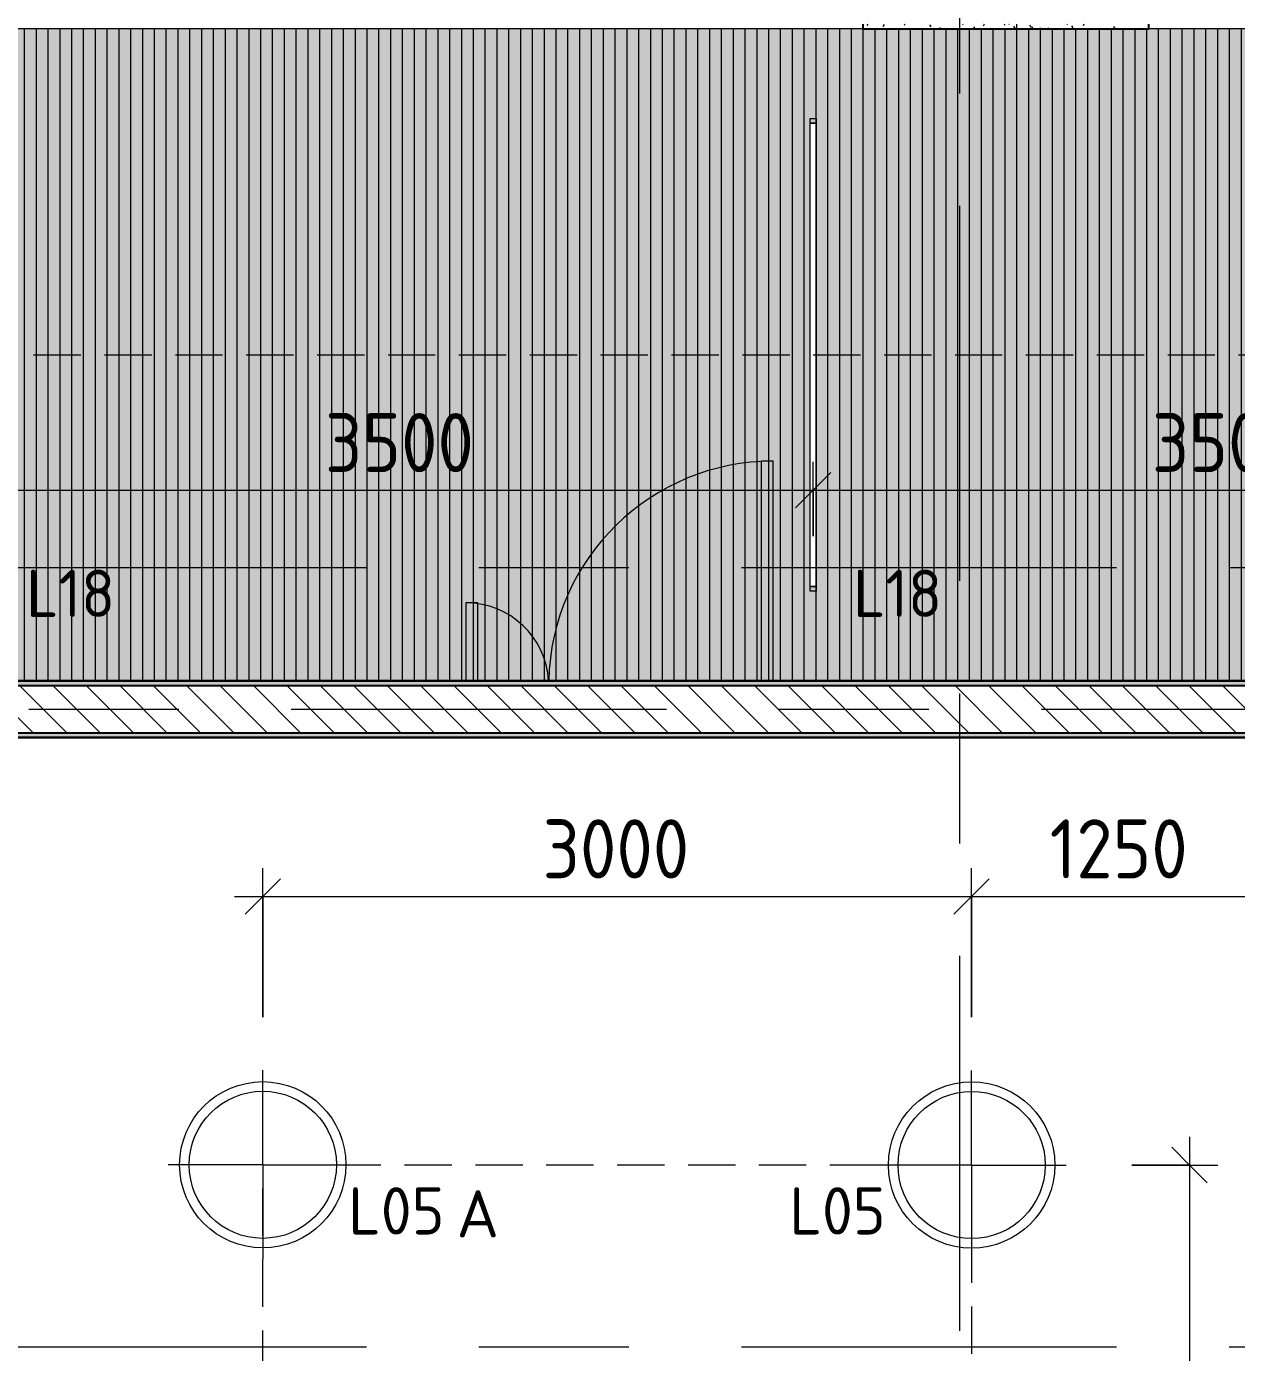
# Model space of a CAD drawing. Header units: millimetres. Extents: x 81425 to 274970, y -8553 to 29000.
# Drawn here: x 101860 to 106981, y 7776 to 13390 of the extents above; entities that cross this region are included whole.
import ezdxf

# ---------------------------------------------------------------- set-up
doc = ezdxf.new("R2010")
doc.units = ezdxf.units.MM
doc.linetypes.add('ADSK_Штрих_ш2 п1', pattern=[300, 200, -100])
doc.linetypes.add('Осевая', pattern=[3175, 635, -476.25, 1587.5, -476.25])
for name, color, linetype, lineweight in [('A-ANNO-DIMS', 7, 'Continuous', 9), ('A-ANNO-DIMS-100', 7, 'Continuous', 9), ('A-ANNO-NOTE', 7, 'Continuous', 9), ('A-CLNG-PATT', 7, 'Continuous', 9), ('A-DETL-2', 7, 'ADSK_Штрих_ш2 п1', 9), ('A-DOOR', 7, 'Continuous', 9), ('A-DOOR-1', 7, 'Continuous', 13), ('E-LITE-EQPM-IDEN', 7, 'Continuous', 9), ('I-WALL', 7, 'Continuous', 9), ('Оси-2', 7, 'Осевая', 9)]:
    doc.layers.add(name, color=color, linetype=linetype, lineweight=lineweight)
for name, color, linetype, lineweight, true_color in [('A-CLNG-1', 7, 'Continuous', 9, 0xc0c0c0), ('A-WALL-2', 7, 'Continuous', 25, 0x3c3c3c), ('A-WALL-FNSH-2', 7, 'Continuous', 13, 0x3c3c3c), ('E-LITE-EQPM-1', 1, 'Continuous', 9, 0xff0000), ('G-ANNO-TEXT-1', 1, 'Continuous', 9, 0xff0000)]:
    doc.layers.add(name, color=color, linetype=linetype, lineweight=lineweight, true_color=true_color)
doc.layers.add('A-CLNG-PATT-1', color=7, linetype='Continuous', lineweight=9, transparency=1)
doc.styles.add('GOST Common', font='GOST_Common.ttf', dxfattribs={"height": 200})
doc.styles.add('ISOCPEUR', font='isocpeur.ttf', dxfattribs={"width": 0.9, "height": 250})
doc.styles.add('ISOCPEUR_1', font='isocpeur.ttf', dxfattribs={"height": 200})
doc.dimstyles.new('ISO-2_5_0_9К_БОЛЬШОЙ_1', dxfattribs={"dimscale": 304.8, "dimtxt": 248.995294, "dimasz": 0.492126, "dimexe": 0.393701, "dimexo": 0.984252, "dimgap": 0, "dimtad": 1, "dimdec": 0, "dimrnd": 10, "dimzin": 0, "dimdsep": 46, "dimtxsty": 'ISOCPEUR', "dimblk1": 'OBLIQUE', "dimblk2": 'OBLIQUE', "dimsah": 1, "dimcen": 0.09, "dimdle": 0.393701, "dimazin": 0, "dimtfac": 1, "dimtdec": 4, "dimtix": 1, "dimtmove": 0, "dimatfit": 3, "dimfxl": 1, "dimtvp": 1, "dimtolj": 1, "dimtzin": 0, "dimarcsym": 2})
pattern_1 = [(0, (0, 0), (121.92, 30.48), [10.058, -81.382, 10.058, -81.382, -487.68]), (0, (0, 0), (121.92, 30.48), [-182.88, 10.058, -172.822, 10.058, -81.382, -213.36]), (0, (0, 0), (121.92, 30.48), [-457.2, 10.058, -50.902, 10.058, -142.342]), (120, (45.72, 15.24), (-87.356454, 90.345817), [10.058, -81.382, 10.058, -81.382, -487.68]), (120, (45.72, 15.24), (-87.356454, 90.345817), [-182.88, 10.058, -172.822, 10.058, -81.382, -213.36]), (120, (45.72, 15.24), (-87.356454, 90.345817), [-457.2, 10.058, -50.902, 10.058, -142.342]), (240, (60.96, 76.2), (-34.563546, -120.825817), [10.058, -81.382, 10.058, -81.382, -487.68]), (240, (60.96, 76.2), (-34.563546, -120.825817), [-182.88, 10.058, -172.822, 10.058, -81.382, -213.36]), (240, (60.96, 76.2), (-34.563546, -120.825817), [-457.2, 10.058, -50.902, 10.058, -142.342])]

# ---------------------------------------------------------------- blocks, each defined once
blk = doc.blocks.new('110_Дверь_СКБ_2Ст - Д-6_л__ ДОО_Дв_1450x2100h_Дверь из раздевальной в коридор-25835678-План расстановки осветительного оборудования 1 этажа в осях 23-33')
at = {"layer": 'A-DOOR'}
for centre, radius, start, end in [((662.5, 100), 950, 90, 178.7903), ((-637.5, 100), 350, 3.3017, 90)]:
    blk.add_arc(centre, radius, start, end, dxfattribs=at)
at = {"layer": 'A-DOOR-1'}
for p, q in [((662.5, 1050), (612.5, 1050)), ((612.5, 1050), (612.5, 120)), ((662.5, 120), (662.5, 1050)), ((-637.5, 450), (-637.5, 120)), ((-587.5, 450), (-637.5, 450)), ((-587.5, 120), (-587.5, 450))]:
    blk.add_line(p, q, dxfattribs=at)
blk = doc.blocks.new('Downlight - Strip - 2000 мм-27655400-План расстановки осветительного оборудования 1 этажа в осях 23-33')
at = {"layer": 'E-LITE-EQPM-1'}
for p, q in [((-1000, -231.3), (-1000, -205.9)), ((-1000, -205.9), (-980.9, -205.9)), ((-980.9, -231.3), (-980.9, -205.9)), ((-980.9, -205.9), (981, -205.9)), ((-980.9, -205.9), (-980.9, -231.3)), ((-980.9, -231.3), (-980.9, -205.9)), ((-980.9, -205.9), (981, -205.9)), ((981, -205.9), (981, -231.3)), ((981, -231.3), (981, -205.9)), ((981, -205.9), (1000, -205.9)), ((981, -205.9), (981, -231.3)), ((1000, -205.9), (1000, -231.3)), ((-980.9, -231.3), (-1000, -231.3)), ((981, -231.3), (-980.9, -231.3)), ((981, -231.3), (-980.9, -231.3)), ((1000, -231.3), (981, -231.3))]:
    blk.add_line(p, q, dxfattribs=at)
blk = doc.blocks.new('DIMBLOCK45-План расстановки осветительного оборудования 1 этажа в осях 23-33')
at = {"layer": 'A-ANNO-DIMS-100'}
for p, q in [((102860, 9196.4), (102860, 9826.9)), ((105860, 9195.4), (105860, 9826.9)), ((102740, 9706.9), (105860, 9706.9)), ((102860, 9706.9), (102860, 9196.4)), ((105860, 9706.9), (105860, 9195.4))]:
    blk.add_line(p, q, dxfattribs=at)
at = {"layer": 'A-ANNO-DIMS-100', "lineweight": 20}
for p, q in [((102860, 9706.9), (102935, 9781.9)), ((105860, 9706.9), (105935, 9781.9)), ((102860, 9706.9), (102785, 9631.9)), ((105860, 9706.9), (105785, 9631.9))]:
    blk.add_line(p, q, dxfattribs=at)
at = {"layer": 'A-ANNO-DIMS-100', "color": 0, "insert": (104044, 10033.5), "char_height": 250, "width": 758.478, "attachment_point": 1, "line_spacing_factor": 1.149209, "style": 'ISOCPEUR'}
blk.add_mtext('3000', dxfattribs=at)
blk = doc.blocks.new('_Oblique')
at = {"color": 0, "linetype": 'ByBlock', "lineweight": -2}
blk.add_line((-0.5, -0.5), (0.5, 0.5), dxfattribs=at)
blk = doc.blocks.new('DIMBLOCK46-План расстановки осветительного оборудования 1 этажа в осях 23-33')
at = {"layer": 'A-ANNO-DIMS-100'}
for p, q in [((105860, 9195.4), (105860, 9826.9)), ((107110, 9512.9), (107110, 9826.9)), ((105860, 9706.9), (107230, 9706.9)), ((105860, 9706.9), (105860, 9195.4)), ((107110, 9706.9), (107110, 9512.9))]:
    blk.add_line(p, q, dxfattribs=at)
at = {"layer": 'A-ANNO-DIMS-100', "lineweight": 20}
for p, q in [((105860, 9706.9), (105935, 9781.9)), ((107110, 9706.9), (107185, 9781.9)), ((105860, 9706.9), (105785, 9631.9)), ((107110, 9706.9), (107035, 9631.9))]:
    blk.add_line(p, q, dxfattribs=at)
at = {"layer": 'A-ANNO-DIMS-100', "color": 0, "insert": (106190.5, 10033.5), "char_height": 250, "width": 706.764, "attachment_point": 1, "line_spacing_factor": 1.149209, "style": 'ISOCPEUR'}
blk.add_mtext('1250', dxfattribs=at)
blk = doc.blocks.new('DIMBLOCK47-План расстановки осветительного оборудования 1 этажа в осях 23-33')
at = {"layer": 'A-ANNO-DIMS-100', "lineweight": 20}
for p, q in [((106782.5, 8570), (106707.5, 8645)), ((106782.5, 8570), (106857.5, 8495)), ((106782.5, 5270), (106707.5, 5345)), ((106782.5, 5270), (106857.5, 5195))]:
    blk.add_line(p, q, dxfattribs=at)
at = {"layer": 'A-ANNO-DIMS-100'}
for p, q in [((106782.5, 8690), (106782.5, 5270)), ((106538.3, 8570), (106902.5, 8570)), ((106782.5, 8570), (106538.3, 8570)), ((106528.7, 5270), (106902.5, 5270)), ((106782.5, 5270), (106528.7, 5270))]:
    blk.add_line(p, q, dxfattribs=at)
at = {"layer": 'A-ANNO-DIMS-100', "color": 0, "insert": (106455.9, 6604), "char_height": 250, "width": 758.478, "attachment_point": 1, "rotation": 90, "line_spacing_factor": 1.149209, "style": 'ISOCPEUR'}
blk.add_mtext('3300', dxfattribs=at)
blk = doc.blocks.new('DIMBLOCK146-План расстановки осветительного оборудования 1 этажа в осях 23-33')
at = {"layer": 'A-ANNO-DIMS-100'}
for p, q in [((101689, 11232.9), (101689, 11546.9)), ((105189, 11232.9), (105189, 11546.9)), ((101689, 11426.9), (105189, 11426.9)), ((101689, 11426.9), (101689, 11232.9)), ((105189, 11426.9), (105189, 11232.9))]:
    blk.add_line(p, q, dxfattribs=at)
at = {"layer": 'A-ANNO-DIMS-100', "lineweight": 20}
for p, q in [((101689, 11426.9), (101764, 11501.9)), ((105189, 11426.9), (105264, 11501.9)), ((101689, 11426.9), (101614, 11351.9)), ((105189, 11426.9), (105114, 11351.9))]:
    blk.add_line(p, q, dxfattribs=at)
at = {"layer": 'A-ANNO-DIMS-100', "color": 0, "insert": (103123, 11753.5), "char_height": 250, "width": 758.478, "attachment_point": 1, "line_spacing_factor": 1.149209, "style": 'ISOCPEUR'}
blk.add_mtext('3500', dxfattribs=at)
blk = doc.blocks.new('DIMBLOCK147-План расстановки осветительного оборудования 1 этажа в осях 23-33')
at = {"layer": 'A-ANNO-DIMS-100'}
for p, q in [((105189, 11232.9), (105189, 11546.9)), ((108689, 11232.9), (108689, 11546.9)), ((105189, 11426.9), (108689, 11426.9)), ((105189, 11426.9), (105189, 11232.9)), ((108689, 11426.9), (108689, 11232.9))]:
    blk.add_line(p, q, dxfattribs=at)
at = {"layer": 'A-ANNO-DIMS-100', "lineweight": 20}
for p, q in [((105189, 11426.9), (105264, 11501.9)), ((108689, 11426.9), (108764, 11501.9)), ((105189, 11426.9), (105114, 11351.9)), ((108689, 11426.9), (108614, 11351.9))]:
    blk.add_line(p, q, dxfattribs=at)
at = {"layer": 'A-ANNO-DIMS-100', "color": 0, "insert": (106623, 11753.5), "char_height": 250, "width": 758.478, "attachment_point": 1, "line_spacing_factor": 1.149209, "style": 'ISOCPEUR'}
blk.add_mtext('3500', dxfattribs=at)

msp = doc.modelspace()

# ---------------------------------------------------------------- hatches: boundary and pattern name
at = {"layer": 'A-CLNG-PATT'}
h = msp.add_hatch(dxfattribs=at)
h.set_pattern_fill('FP_62', color=256, style=0, pattern_type=2)
h.set_pattern_definition([(270, (98801.686, 2746.686), (50, 3e-15), [])])
h.paths.add_polyline_path([(108676.3, 10620), (121190, 10621), (121189, 12430), (120360, 12430), (120359, 13380), (98720, 13380), (98720, 11340), (100829, 11340), (100830, 10620), (108467.7, 10620)])
h.paths.add_polyline_path([(119201.7, 11019.1), (119176.3, 11019.1), (119176.3, 12981), (119201.7, 12981), (119201.7, 12322.7)])
h.paths.add_polyline_path([(115701.7, 11019.1), (115676.3, 11019.1), (115676.3, 12981), (115701.7, 12981), (115701.7, 11998.3)])
h.paths.add_polyline_path([(112176.3, 11019.1), (112176.3, 12981), (112201.7, 12981), (112201.7, 11019.1)])
h.paths.add_polyline_path([(108676.3, 11019.1), (108676.3, 12981), (108701.7, 12981), (108701.7, 11019.1)])
h.paths.add_polyline_path([(105176.3, 11019.1), (105176.3, 12981), (105201.7, 12981), (105201.7, 11019.1)])
h.paths.add_polyline_path([(101676.3, 11019.1), (101676.3, 12981), (101701.7, 12981), (101701.7, 11019.1)])
at = {"layer": 'A-CLNG-PATT-1'}
h = msp.add_hatch(color=256, dxfattribs=at)
h.paths.add_polyline_path([(112462, 10620), (121190, 10621), (121189, 12430), (120360, 12430), (120359, 13380), (98720, 13380), (98720, 11340), (100829, 11340), (100830, 10620), (112201.7, 10620)])
h.paths.add_polyline_path([(119201.7, 11019.1), (119176.3, 11019.1), (119176.3, 12981), (119201.7, 12981), (119201.7, 11340)])
h.paths.add_polyline_path([(115701.7, 11019.1), (115676.3, 11019.1), (115676.3, 12981), (115701.7, 12981), (115701.7, 11340)])
h.paths.add_polyline_path([(112201.7, 11019.1), (112176.3, 11019.1), (112176.3, 12981), (112201.7, 12981), (112201.7, 11181.3)])
h.paths.add_polyline_path([(108676.3, 11019.1), (108676.3, 12981), (108701.7, 12981), (108701.7, 11019.1)])
h.paths.add_polyline_path([(105176.3, 11019.1), (105176.3, 12981), (105201.7, 12981), (105201.7, 11019.1)])
h.paths.add_polyline_path([(101676.3, 11019.1), (101676.3, 12981), (101701.7, 12981), (101701.7, 11019.1)])
at = {"layer": 'I-WALL'}
h = msp.add_hatch(dxfattribs=at)
h.set_pattern_fill('FP_38', color=256, style=0, pattern_type=2)
h.set_pattern_definition(pattern_1)
h.paths.add_polyline_path([(106610, 13380), (106610, 13400), (105400, 13400), (105400, 13380), (105804.8, 13380)])
h = msp.add_hatch(dxfattribs=at)
h.set_pattern_fill('FP_38', color=256, style=0, pattern_type=2)
h.set_pattern_definition(pattern_1)
h.paths.add_polyline_path([(121190, 10600), (121190, 10620), (100809, 10620), (100809, 10600), (120450.8, 10600)])
h = msp.add_hatch(dxfattribs=at)
h.set_pattern_fill('FP_3', color=256, style=0, pattern_type=2)
h.set_pattern_definition([(135, (0, 0), (-70.71068, -70.71068), [])])
h.paths.add_polyline_path([(107130, 10400), (107130, 10600), (101610, 10600), (101610, 10400), (105804.8, 10400)])
h.paths.add_polyline_path([(93821.7, 10400), (94210, 10400), (94210, 10600), (89610, 10600), (89610, 10400), (93156, 10400)])
h = msp.add_hatch(dxfattribs=at)
h.set_pattern_fill('FP_38', color=256, style=0, pattern_type=2)
h.set_pattern_definition(pattern_1)
h.paths.add_polyline_path([(107110, 10380), (107130, 10380), (107130, 10400), (101630, 10400), (101630, 10380), (107109.5, 10380)])

# ---------------------------------------------------------------- linework, layer by layer
at = {"layer": 'A-ANNO-NOTE'}
for p, q in [((102860, 8571), (102860, 8971)), ((105860, 8570), (105860, 8970)), ((102860, 8571), (102460, 8571)), ((102860, 8571), (102860, 8171)), ((102860, 8571), (103260, 8571)), ((105860, 8570), (105460, 8570)), ((105860, 8570), (105860, 8170)), ((105860, 8570), (106260, 8570))]:
    msp.add_line(p, q, dxfattribs=at)
for centre, radius in [((102860, 8571), 352), ((102860, 8571), 311.5), ((105860, 8570), 352), ((105860, 8570), 311.5)]:
    msp.add_circle(centre, radius, dxfattribs=at)
at = {"layer": 'A-CLNG-1'}
for p, q in [((105400, 13380), (101399, 13380)), ((109849, 13380), (106610, 13380))]:
    msp.add_line(p, q, dxfattribs=at)
at = {"layer": 'A-DETL-2'}
for p, q in [((100690, 12000), (124794, 12000)), ((102860, 8571), (105860, 8571)), ((102860, 1970), (102860, 8571)), ((105860, 8571), (105860, 1970))]:
    msp.add_line(p, q, dxfattribs=at)
at = {"layer": 'A-WALL-2'}
for p, q in [((105400, 13400), (105400, 13380)), ((105400, 13380), (106610, 13380)), ((106610, 13380), (106610, 13400)), ((100829, 10620), (121190, 10620)), ((101610, 10600), (121210, 10600)), ((101610, 10400), (107130, 10400)), ((107110, 10380), (101630, 10380))]:
    msp.add_line(p, q, dxfattribs=at)
at = {"layer": 'A-WALL-FNSH-2'}
for p, q in [((105400, 13380), (105400, 13379)), ((105400, 13379), (106610, 13379)), ((105549, 13380), (105549, 13379.5)), ((105549, 13379.5), (105550, 13379.5)), ((105550, 13379.5), (105550, 13380)), ((106050, 13400), (106050, 13380)), ((106051, 13380), (106051, 13400)), ((106610, 13379), (106610, 13380)), ((121189, 10621), (100830, 10621)), ((101631, 10379), (107109.5, 10379))]:
    msp.add_line(p, q, dxfattribs=at)
at = {"layer": 'Оси-2'}
for p, q in [((105810, 406.8), (105810, 19528.3)), ((84724.5, 11100), (122788, 11100)), ((85994.5, 10500), (122788, 10500)), ((84724.5, 7800), (122788, 7800))]:
    msp.add_line(p, q, dxfattribs=at)

# ---------------------------------------------------------------- block references
at = {"layer": 'A-DOOR'}
msp.add_blockref('110_Дверь_СКБ_2Ст - Д-6_л__ ДОО_Дв_1450x2100h_Дверь из раздевальной в коридор-25835678-План расстановки осветительного оборудования 1 этажа в осях 23-33', (104357.5, 10500), dxfattribs=at)
at = {"layer": 'E-LITE-EQPM-1', "rotation": 89.9999999999999}
msp.add_blockref('Downlight - Strip - 2000 мм-27655400-План расстановки осветительного оборудования 1 этажа в осях 23-33', (104970.4, 12000), dxfattribs=at)

# ---------------------------------------------------------------- texts
at = {"layer": 'E-LITE-EQPM-IDEN', "char_height": 200, "attachment_point": 1, "style": 'GOST Common'}
for s, insert, width in [('L18', (101858, 11090.3), 472.996), ('L18', (105358, 11090.3), 472.996), ('L05', (103222, 8475.9), 529.114), ('L05', (105089.2, 8475.9), 529.114)]:
    msp.add_mtext(s, dxfattribs=dict(at, insert=insert, width=width))
at = {"layer": 'G-ANNO-TEXT-1', "insert": (103680.1, 8463.6), "char_height": 200, "width": 224.472, "attachment_point": 1, "style": 'ISOCPEUR_1'}
msp.add_mtext('\\fISOCPEUR|b0|i0|c204|p34|;А', dxfattribs=at)

# ---------------------------------------------------------------- dimensions: what is measured, and where the dimension line sits
at = {"layer": 'A-ANNO-DIMS'}
for base, p1, p2, override, picture, middle in [((105189, 11426.9), (101689, 11532.9), (105189, 11532.9), {"dimpost": '<>', "dimfxl": 3500}, 'DIMBLOCK146-План расстановки осветительного оборудования 1 этажа в осях 23-33', (103439, 11551.9)), ((108689, 11426.9), (105189, 11532.9), (108689, 11532.9), {"dimpost": '<>', "dimfxl": 3500}, 'DIMBLOCK147-План расстановки осветительного оборудования 1 этажа в осях 23-33', (106939, 11551.9)), ((105860, 9706.9), (102860, 8896.4), (105860, 8895.4), {"dimpost": '<>', "dimfxl": 3000.000167}, 'DIMBLOCK45-План расстановки осветительного оборудования 1 этажа в осях 23-33', (104360, 9831.9)), ((107110, 9706.9), (105860, 8895.4), (107110, 9812.9), {"dimpost": '<>', "dimfxl": 1550.604894}, 'DIMBLOCK46-План расстановки осветительного оборудования 1 этажа в осях 23-33', (106485, 9831.9))]:
    dim = msp.add_linear_dim(base=base, p1=p1, p2=p2, dimstyle='ISO-2_5_0_9К_БОЛЬШОЙ_1', override=override, dxfattribs=at)
    dim.commit()
    dim.dimension.update_dxf_attribs({"geometry": picture, "text_midpoint": middle})
dim = msp.add_linear_dim(base=(106782.5, 5270), p1=(106238.3, 8570), p2=(106228.7, 5270), angle=90, dimstyle='ISO-2_5_0_9К_БОЛЬШОЙ_1', override={"dimpost": '<>', "dimfxl": 3300.013966}, dxfattribs=at)
dim.commit()
dim.dimension.update_dxf_attribs({"geometry": 'DIMBLOCK47-План расстановки осветительного оборудования 1 этажа в осях 23-33', "text_midpoint": (106657.5, 6920)})

doc.saveas('drawing.dxf')
